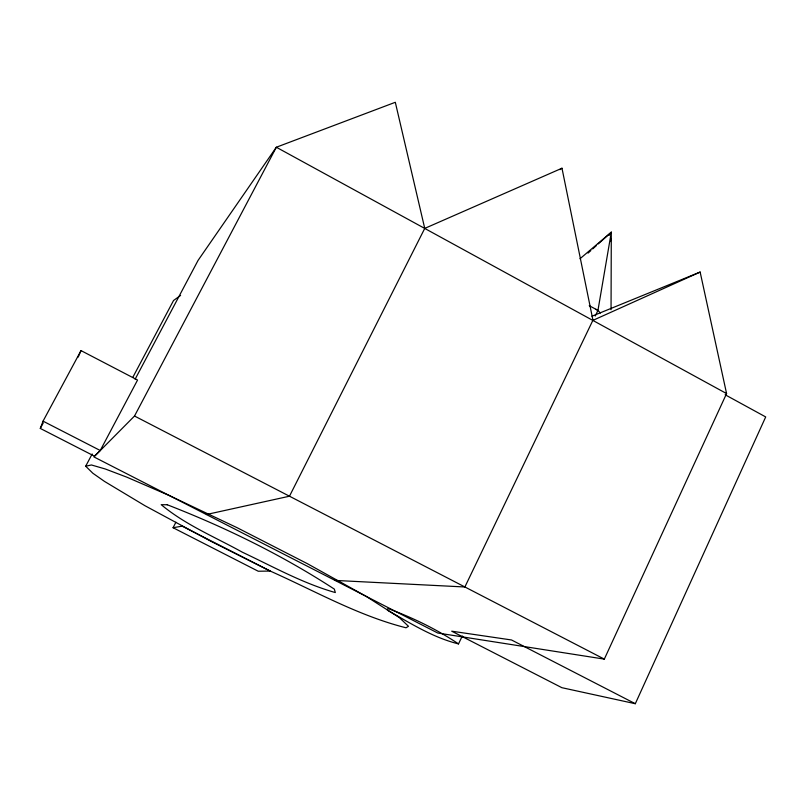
<?xml version="1.0" encoding="UTF-8"?>
<svg xmlns="http://www.w3.org/2000/svg" width="806" height="806" viewBox="0 0 806 806"><rect width="100%" height="100%" fill="white"/><g stroke="black" fill="none" stroke-linecap="round" stroke-linejoin="round"><path stroke-width="1.21" d="M611.049 309.695L611.301 232.219L597.961 310.36L595.231 316.033M610.595 240.974L610.817 238.485M40.3 428.429L43.05 421.155L81.003 350.6L137.554 380.049L100.246 450.504L94.423 456.156L40.3 428.429L43.252 422.928M78.212 357.078L81.003 350.6M635.309 703.709L511.518 639.974L451.703 631.189L561.863 687.689L635.309 703.709L765.7 416.934L725.138 394.759M206.386 514.53L289.485 496.204L424.742 228.4L395.313 102.291L276.337 147.236L134.511 416.027L93.939 456.931L437.759 633.022L604.319 659.117L726.579 393.58L700.142 272.055L591.947 316.214M458.513 643.903C436.59 629.184 412.591 617.628 387.847 608.48L387.464 610.213C410.113 623.098 433.064 637.657 458.513 643.903L462.312 635.944M173.068 527.718L182.146 526.157L270.232 571.061L210.779 541.219L144.989 505.735L104.488 481.404L92.861 473.253L85.688 466.211L91.431 464.971L105.304 468.991L126.744 477.132L169.31 495.549L237.125 527.708L307.207 563.585L365.853 596.188L399.282 617.557L408.481 626.292L406.012 627.783C358.338 615.744 314.914 590.959 270.232 571.061L258.232 571.232L173.068 527.718L175.91 522.217M85.688 466.211L92.176 453.98M132.859 377.248L173.542 300.507L180.604 295.409M135.126 379.203L198.075 260.388L276.337 147.236L726.579 393.58M609.175 235.342L611.28 232.209L579.988 258.756M588.068 253.094L590.848 250.585M592.702 248.913L596.41 245.578M598.264 243.906L611.27 232.249M559.918 169.643L561.983 168.222L592.934 320.194L464.881 586.98L335.034 580.411M592.813 320.425L700.142 272.055M424.742 228.4L561.983 168.222M595.725 309.303L597.961 310.36L600.399 313.04M43.05 421.155L100.246 450.504M134.511 416.027L604.319 659.117M589.226 305.686L597.961 310.36M167.265 504.768L161.21 504.677C185.34 524.847 215.031 537.028 242.354 552.201C272.871 566.568 302.734 583.322 335.326 592.561L334.329 589.105C282.029 555.062 225.408 527.336 167.265 504.768"/></g></svg>
